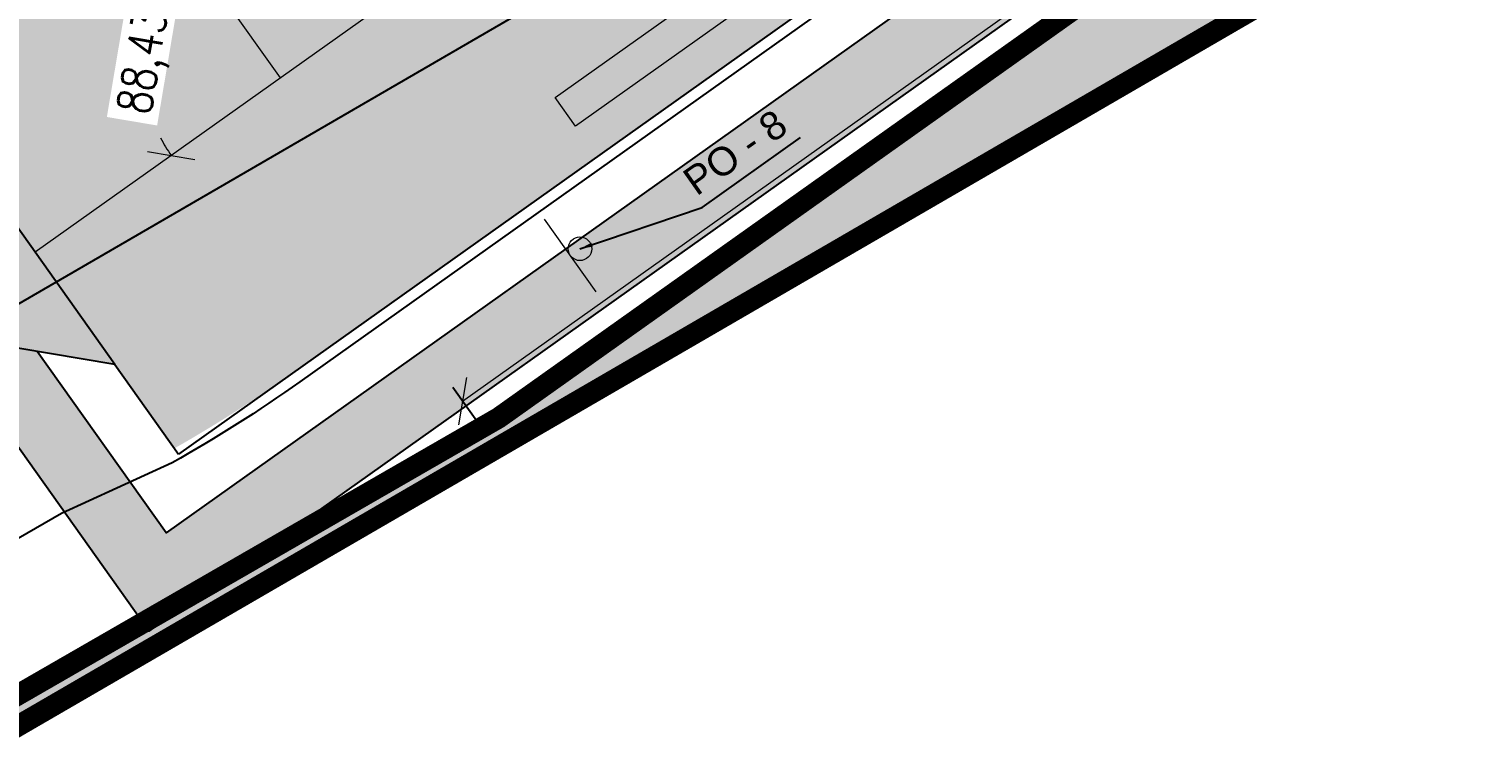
# Model space of a CAD drawing. Header units: metres. Extents: x 12 to 777, y -493 to 333.
# Drawn here: x 518.98 to 539.43, y -343.94 to -333.88 of the extents above; entities that cross this region are included whole.
import ezdxf

# ---------------------------------------------------------------- set-up
doc = ezdxf.new("R2010")
doc.units = ezdxf.units.M
doc.header["$LTSCALE"] = 5
doc.header["$MEASUREMENT"] = 0
for name, pattern in [('DASHED2', [0.375, 0.25, -0.125]), ('HIDDEN', [0.375, 0.25, -0.125]), ('PHANTOM2', [1.25, 0.625, -0.125, 0.125, -0.125, 0.125, -0.125])]:
    doc.linetypes.add(name, pattern=pattern)
doc.layers.get('0').update_dxf_attribs({"color": 30})
for name, color, linetype, lineweight in [('A-ANNO-DIMS', 3, 'Continuous', 18), ('A-ELEV-MBE2', 4, 'Continuous', 25), ('A-ELEV-OVHD', 3, 'HIDDEN', 18), ('G-ANNO-RDME', 3, 'Continuous', 18), ('G-ANNO-SYMB', 3, 'Continuous', 18), ('U-ANNO-PATT', 8, 'Continuous', 18), ('U-CURB', 4, 'Continuous', 25), ('U-PROP-NEW', 1, 'PHANTOM2', 50)]:
    doc.layers.add(name, color=color, linetype=linetype, lineweight=lineweight)
for name, color, linetype in [('U-OTHR', 8, 'Continuous'), ('U-PROP', 1, 'Continuous'), ('U-SDWK', 4, 'Continuous'), ('U-STRT', 4, 'Continuous')]:
    doc.layers.add(name, color=color, linetype=linetype)
doc.styles.add('E-ARIAL', font='arial.ttf')
doc.styles.add('E-ROMANS', font='romans.shx', dxfattribs={"width": 0.8})
doc.styles.get("Standard").update_dxf_attribs({"font": 'arial.ttf'})
doc.dimstyles.new('E-0200_TICK_18', dxfattribs={"dimscale": 0.001, "dimtxt": 360, "dimasz": 360, "dimexe": 180, "dimexo": 120, "dimgap": 180, "dimtad": 0, "dimzin": 0, "dimdsep": 46, "dimtxsty": 'E-ROMANS', "dimblk": 'OBLIQUE', "dimcen": 180, "dimclrd": 256, "dimclre": 256, "dimclrt": 256, "dimadec": 0, "dimazin": 0, "dimtfac": 1, "dimtmove": 1, "dimatfit": 3, "dimldrblk": 'OPEN90', "dimfxl": 1, "dimtfill": 1, "dimtolj": 1, "dimtzin": 0, "dimarcsym": 0})
doc.dimstyles.new('E-0200_TICK_24', dxfattribs={"dimscale": 0.001, "dimtxt": 480, "dimasz": 480, "dimexe": 240, "dimexo": 120, "dimgap": 240, "dimtad": 0, "dimzin": 0, "dimdsep": 46, "dimtxsty": 'E-ROMANS', "dimblk": 'OBLIQUE', "dimcen": 240, "dimclrd": 256, "dimclre": 256, "dimclrt": 256, "dimadec": 0, "dimazin": 0, "dimtfac": 1, "dimtmove": 1, "dimatfit": 3, "dimldrblk": 'OPEN90', "dimfxl": 1, "dimtfill": 1, "dimtolj": 1, "dimtzin": 0, "dimlwd": -1, "dimarcsym": 0})
doc.dimstyles.get("Standard").update_dxf_attribs({"dimtxt": 0.18, "dimasz": 0.18, "dimexe": 0.18, "dimexo": 0.0625, "dimgap": 0.09, "dimtad": 0, "dimtih": 1, "dimtoh": 1, "dimdec": 4, "dimzin": 0, "dimdsep": 46, "dimtxsty": 'Standard', "dimcen": 0.09, "dimclrd": 210, "dimclre": 210, "dimclrt": 210, "dimadec": 0, "dimazin": 0, "dimtfac": 1, "dimtdec": 4, "dimtofl": 0, "dimtmove": 0, "dimatfit": 3, "dimfxl": 1, "dimtolj": 1, "dimtzin": 0, "dimarcsym": 0})
pattern_1 = [(72.91278118751642, (-378.0921099398086, 531.776018439879), (-0.2966370905346691, 0.3895994910252402), [0, -0.3860799999999996, 0, -0.4317999999999995, 0, -0.4127499999999997]), (42.91278118751639, (-378.0921099398086, 531.776018439879), (-0.04901279192536906, 0.8446935261476074), [0, -0.2082799999999997, 0, -0.3479799999999995, 0, -0.1333499999999998]), (2.912781187516296, (-378.3467317877346, 531.5949826120477), (0.643824841842384, 0.4595221086157097), [0, -0.1270000000000001, 0, -0.4572000000000001, 0, -0.5969000000000003]), (352.912781187516, (-378.3467317877346, 531.5949826120477), (0.4931181113267538, 0.6241397820693166), [0, -0.06349999999999996, 0, -0.2997199999999998, 0, -0.3428999999999998])]

# ---------------------------------------------------------------- blocks, each defined once
blk = doc.blocks.new('_Oblique')
at = {"color": 0, "linetype": 'ByBlock', "lineweight": -2}
blk.add_line((-0.5, -0.5), (0.5, 0.5), dxfattribs=at)
blk = doc.blocks.new('*D403')
at = {"layer": 'A-ANNO-DIMS', "lineweight": -2, "transparency": 16777216}
for p, q in [((586.815509077474, -295.8642949031907), (586.3914188657393, -295.2678238361514)), ((525.3863475026282, -339.5348569462651), (524.9648537854023, -338.9420377764104))]:
    blk.add_line(p, q, dxfattribs=at)
at = {"layer": 'A-ANNO-DIMS', "transparency": 16777216}
for p, q in [((586.5304899837204, -295.4634234888696), (558.8837586335499, -315.1202162487618)), ((525.1039249033834, -339.1376374291286), (557.2407215507166, -316.2884136398025))]:
    blk.add_line(p, q, dxfattribs=at)
at = {"layer": 'A-ANNO-DIMS', "transparency": 16777216, "xscale": 0.48, "yscale": 0.48, "zscale": 0.48}
for p, rotation in [((586.5304899837204, -295.4634234888696), 35.41278118758976), ((525.1039249033834, -339.1376374291286), 215.4127811875897)]:
    blk.add_blockref('_Oblique', p, dxfattribs=dict(at, rotation=rotation))
at = {"layer": 'A-ANNO-DIMS', "transparency": 16777216, "insert": (557.9657280376009, -315.5685734285476), "char_height": 0.48, "attachment_point": 5, "rotation": 35.41278118758975, "style": 'E-ROMANS', "bg_fill": 3, "box_fill_scale": 1.25, "bg_fill_color": 256, "bg_fill_true_color": 13158600, "bg_fill_transparency": 0}
blk.add_mtext('\\A1;75.37', dxfattribs=at)
blk = doc.blocks.new('_Open90')
at = {"color": 0, "linetype": 'ByBlock', "lineweight": -2}
for p, q in [((-0.5, 0.5), (0, 0)), ((0, 0), (-1, 0)), ((0, 0), (-0.5, -0.5))]:
    blk.add_line(p, q, dxfattribs=at)
blk = doc.blocks.new('*D405')
at = {"layer": 'A-ANNO-DIMS', "lineweight": -2, "transparency": 16777216}
for p, q in [((597.5214127387201, -298.0613402893811), (594.8288725725799, -293.4241474528101)), ((500.6570545008153, -348.3122252221356), (594.9192563778561, -293.5798098045325)), ((547.7881554393357, -320.9460175133341), (551.4721583607718, -326.784983370178)), ((551.4721583607718, -326.784983370178), (551.783483064217, -326.6042157596256)), ((503.2592108616792, -352.793755706984), (500.5666706955392, -348.1565628704132))]:
    blk.add_line(p, q, dxfattribs=at)
at = {"layer": 'A-ANNO-DIMS', "lineweight": -2, "transparency": 16777216, "xscale": 0.36, "yscale": 0.36, "zscale": 0.36}
for p, rotation in [((594.9192563778561, -293.5798098045325), 30.14116917634906), ((500.6570545008153, -348.3122252221356), 210.1411691763491)]:
    blk.add_blockref('_Oblique', p, dxfattribs=dict(at, rotation=rotation))
at = {"layer": 'A-ANNO-DIMS', "transparency": 16777216, "insert": (552.5380748454244, -326.1660695035724), "char_height": 0.36, "attachment_point": 5, "rotation": 30.14116917634906, "style": 'E-ROMANS', "bg_fill": 3, "box_fill_scale": 1.25, "bg_fill_color": 256, "bg_fill_true_color": 13158600, "bg_fill_transparency": 0}
blk.add_mtext('\\A1;109.00', dxfattribs=at)
blk = doc.blocks.new('POSTE')
at = {"layer": 'G-ANNO-SYMB', "color": 6}
blk.add_line((-0.7576341066948515, 0.2008010832451248), (0.7576341066948657, 0.2008010832451248), dxfattribs=at)
blk.add_circle((0, 0), 0.2008010832451247, dxfattribs=at)
blk = doc.blocks.new('*D582')
at = {"layer": 'A-ANNO-DIMS', "transparency": 16777216}
for start, end in [(125.4130851480625, 134.1998828749826), (206.625295143235, 215.4120928701554)]:
    blk.add_arc((522.5308507685459, -334.5686742929337), 1.891915041568455, start, end, dxfattribs=at)
at = {"layer": 'A-ANNO-DIMS', "transparency": 16777216, "xscale": 0.48, "yscale": 0.48, "zscale": 0.48}
for p, rotation in [((521.4345478387511, -333.0267720876573), 35.41308514806245), ((520.9889295771602, -335.6649505191052), 305.4120928701553)]:
    blk.add_blockref('_Oblique', p, dxfattribs=dict(at, rotation=rotation))
at = {"layer": 'A-ANNO-DIMS', "transparency": 16777216, "insert": (520.6653607558591, -334.2535718697771), "char_height": 0.48, "attachment_point": 5, "rotation": 80.41258900910886, "style": 'E-ROMANS', "bg_fill": 3, "box_fill_scale": 1.25, "bg_fill_color": 256, "bg_fill_true_color": 13158600, "bg_fill_transparency": 0}
blk.add_mtext('\\A1;88,43º', dxfattribs=at)

msp = doc.modelspace()

# ---------------------------------------------------------------- hatches: boundary and pattern name
at = {"layer": 'G-ANNO-RDME'}
h = msp.add_hatch(dxfattribs=at)
h.set_pattern_fill('CROSS', color=8, scale=0.02999999999999058, angle=-2.529813193636081e-11, style=0)
h.set_pattern_definition([(35.41278118751637, (-2.273736754432321e-13, 0), (0.0448695244480071, 0.2656449242425112), [0.09524999999999983, -0.2857499999999995]), (125.4127811875207, (0.06641123105941915, -0.01121738111214654), (-0.2656449242425114, 0.04486952444800714), [0.0952499999999999, -0.2857499999999998])])
h.paths.add_polyline_path([(556.3323132266125, -317.5319187161849), (525.6136210234913, -339.3732474689582), (505.5140312638189, -350.9597459066822), (503.4772046937358, -352.6381213044665), (558.554838134671, -320.657838076625)])
at = {"layer": 'U-ANNO-PATT'}
h = msp.add_hatch(dxfattribs=at)
h.set_pattern_fill('DOTS', color=256, scale=0.09999999999996861, angle=-2.529813193636081e-11, style=0)
h.set_pattern_definition([(35.41278118749173, (-325.9994211973925, -231.7851966346536), (-0.02729923977043469, 0.1753758952448612), [0, -0.1587499999999502])])
h.paths.add_polyline_path([(586.2695824105175, -294.5292781877664), (520.9155589555803, -340.9959103116205), (519.0932569915069, -338.4328933711074), (517.699518945782, -338.1974875388225), (520.6780420338395, -342.3866972762348), (586.7744900316982, -295.394596078533, -0.208211984539564), (596.1763601524043, -293.6746540917057, -0.02961337402877948), (606.0063566444177, -297.7542061418773, 0.05572663894629748), (614.1979056469484, -300.5741422529682, 0.1267839899660276), (625.9592744162757, -299.6935987224482), (633.7024834955229, -296.2589160860953), (633.2970099237347, -295.3448093184903), (625.5956623256096, -298.7609233096121, -0.1260423140395917), (614.3954034898018, -299.5935980942529, -0.05555327945694707), (606.4392458864528, -296.8527458602657, 0.02974137598876806), (596.4557707521343, -292.7131219791161, 0.2080078813848935)])
h = msp.add_hatch(dxfattribs=at)
h.set_pattern_fill('GRASS', color=256, scale=0.04999999999998431, angle=-2.529813193636081e-11, style=0)
h.set_pattern_definition([(125.4127811875207, (-2.273736754432321e-13, 0), (-1.252261328571556, 0.2115168225323969), [0.2381249999999999, -1.557924999999999]), (80.41278118751636, (-2.273736754432321e-13, 0), (-1.252262182131111, 0.2115169667053435), [0.2381249999999998, -1.031874999999999]), (170.4127811875163, (-2.273736754432321e-13, 0), (-0.211516966705343, -1.252262182131108), [0.2381249999999999, -1.031875])])
edge = h.paths.add_edge_path()
edge.add_line((633.5516916779031, -296.0120441713771), (633.7633730275049, -296.4564073465326))
edge.add_line((633.7633730275049, -296.4564073465326), (605.3935095200793, -309.9003669759991))
edge.add_line((605.3935095200793, -309.9003669759991), (597.7394065707608, -297.9057058868461))
edge.add_line((597.7394065707608, -297.9057058868461), (503.4772046937208, -352.6381213044483))
edge.add_line((503.4772046937208, -352.6381213044483), (505.5140312638055, -350.9597459066636))
edge.add_line((505.5140312638055, -350.9597459066636), (525.6136210234768, -339.3732474689405))
edge.add_line((525.6136210234768, -339.3732474689405), (587.0510054297197, -295.6905899633934))
edge.add_arc((593.3961153534698, -305.3671216978406), 11.57133036224591, 76.9515798805158, 123.25371736710471, ccw=False)
edge.add_arc((566.6404201794777, -378.6183045845617), 89.48046495245678, 64.06734252081333, 70.83995492416079, ccw=False)
edge.add_arc((622.6437466719385, -262.5797488624949), 39.36692172332941, 244.6219574045576, 257.3956515200334)
edge.add_arc((618.0085905649671, -283.0652693096088), 18.36370379928116, 257.5614972410871, 292.3617225475165)
edge.add_line((624.9951100110757, -300.0480300762474), (633.5516916779031, -296.0120441713771))
h = msp.add_hatch(dxfattribs=at)
h.set_pattern_fill('AR-SAND', color=256, scale=0.00999999999999686, angle=-2.529813193636081e-11, style=0)
h.set_pattern_definition(pattern_1)
h.paths.add_polyline_path([(535.0831211193724, -321.3496794885523), (517.7973302473058, -333.6395038371434), (521.836950536461, -339.3211172242031, 0.01320512639014095), (522.7136485682361, -338.732038469444), (539.1390321646309, -327.0542053701884)])
h = msp.add_hatch(dxfattribs=at)
h.set_pattern_fill('AR-SAND', color=256, scale=0.00999999999999686, angle=-2.529813193636081e-11, style=0)
h.set_pattern_definition(pattern_1)
edge = h.paths.add_edge_path()
edge.add_line((503.1389623381444, -348.3543129900819), (517.4765208584662, -338.1598226056572))
edge.add_line((517.4765208584662, -338.1598226056572), (520.1943100476303, -338.6188639786125))
edge.add_line((520.1943100476303, -338.6188639786125), (521.0362600284836, -339.8031034965383))
edge.add_arc((511.1247808723937, -322.4317886085049), 20.00000000002029, 299.7076048869767, 302.3851866590195)
edge.add_line((521.8369505364611, -339.3211172242032), (517.7973302473058, -333.6395038371434))
edge.add_line((517.7973302473058, -333.6395038371434), (494.6001060250537, -350.1322297515285))
edge.add_line((494.6001060250537, -350.1322297515285), (496.6267912609301, -352.9827060694196))
edge.add_line((496.6267912609301, -352.9827060694196), (502.9158959510421, -348.5106546494139))
edge.add_arc((514.5060260375095, -364.8100069242396), 20.00000000000241, 124.63546799021441, 125.41584026471281, ccw=False)

# ---------------------------------------------------------------- linework, layer by layer
at = {"layer": 'A-ELEV-OVHD', "color": 4, "ltscale": 100, "flags": 128}
msp.add_lwpolyline([(585.2864620294852, -289.9506451299749), (585.2864620294852, -289.9506451299749), (585.2864620294852, -289.9506451299749), (519.0661106411395, -337.0320376948756, -0.01126646730449386), (519.0661106411395, -337.0320376948756, -0.01126646730449386)], format="xyb", dxfattribs=at)
at = {"layer": 'A-ELEV-OVHD', "color": 4, "ltscale": 100}
msp.add_lwpolyline([(522.5308523914262, -334.568676575444), (508.0411901426894, -314.1895992530663), (510.4843815449278, -312.4524694265865), (512.4378704661681, -315.1999597200529), (511.6444067456207, -316.6706018942073)], dxfattribs=at)
at = {"layer": 'G-ANNO-RDME', "linetype": 'DASHED2', "const_width": 0.07499999999997646}
msp.add_lwpolyline([(633.5516916779177, -296.0120441713948), (633.7633730275193, -296.4564073465503), (633.7633730275193, -296.4564073465503), (605.3935095200943, -309.9003669760177), (597.7394065707765, -297.9057058868643), (503.4772046937364, -352.6381213044674), (505.5140312638196, -350.9597459066817), (525.6136210234911, -339.3732474689591), (587.051005429734, -295.6905899634116, -0.2048255611842108), (596.0086255789081, -294.0945675651747, -0.02955970135775253), (605.7715203001765, -298.1477471647822, 0.05579354069279138), (614.0532029791368, -300.9979357670586, 0.1530225090856329), (624.9951100110911, -300.0480300762656), (633.5516916779177, -296.0120441713948)], format="xyb", close=True, dxfattribs=at)
at = {"layer": 'U-CURB'}
for points in [[(585.8690357382707, -294.0281826234918), (585.8690357382707, -294.0281826234918, 0.2374540634458772), (585.8690357382707, -294.0281826234918), (522.8068058596264, -338.8630682789039, -0.02649741201726687), (521.0033995517472, -340.0064735956435), (519.4400120515086, -340.7232159084165)], [(525.6136210234768, -339.3732474689405), (505.5140312638041, -350.959745906664, 0.0306879359329566), (505.5140312638034, -350.959745906664), (465.039541566874, -379.7383909303098, -0.02975375023902548), (464.6361904960988, -379.9904764999678), (451.2977974513044, -387.2615165275174)]]:
    msp.add_lwpolyline(points, format="xyb", dxfattribs=at)
msp.add_lwpolyline([(519.4400120515081, -340.723215908416), (503.6241309676655, -349.8509412472727), (503.6241309676655, -349.8509412472727), (452.1840228468727, -386.4246162666635), (431.1677149073093, -335.2984038864073)], dxfattribs=at)
at = {"layer": 'U-PROP', "ltscale": 8, "flags": 128}
msp.add_lwpolyline([(597.7394065707608, -297.9057058868461), (503.4772046937208, -352.6381213044483), (493.1052909449331, -359.7388337573989), (493.1052909449331, -359.7388337573989), (493.1052909449331, -359.7388337573989), (486.7764716002573, -364.1274537058803), (475.9931978315346, -372.5919869529307), (468.3825596030047, -377.908301518029), (451.2977974513044, -387.2615165275174), (444.4547492728318, -370.9275816203117), (438.3009048635815, -356.1935401419892), (433.5406139158638, -344.9861947418626), (428.2202246857214, -331.8923549603242), (416.4751635597356, -302.7775302132632), (447.7538972476093, -279.6919013845895)], dxfattribs=at)
at = {"layer": 'U-PROP-NEW', "ltscale": 1.2, "const_width": 0.2999999999999999}
msp.add_lwpolyline([(633.5516916779031, -296.0120441713771), (633.7633730275049, -296.4564073465326), (633.7633730275049, -296.4564073465326), (605.3935095200793, -309.9003669759991), (597.7394065707608, -297.9057058868461), (503.4772046937208, -352.6381213044483), (505.5140312638055, -350.9597459066636), (525.6136210234768, -339.3732474689405), (587.0510054297197, -295.6905899633934, -0.2048255611842108), (596.0086255788949, -294.0945675651569, -0.02955970135775253), (605.7715203001615, -298.1477471647645, 0.05579354069279138), (614.0532029791223, -300.99793576704, 0.1530225090856329), (624.9951100110757, -300.0480300762474), (633.5516916779031, -296.0120441713771)], format="xyb", close=True, dxfattribs=at)
at = {"layer": 'U-STRT'}
msp.add_lwpolyline([(520.1943100476303, -338.6188639786125, 3.608247593483194e-06), (520.1943100476303, -338.6188639786125), (517.4765208584662, -338.1598226056572), (517.4765208584662, -338.1598226056572), (452.8538325464263, -384.1087457559274), (418.7066637767989, -301.0391881666083), (418.7066637767989, -301.0391881666083), (526.4938227454904, -224.3705187082219, -0.01803834477494027), (528.1207056255337, -223.2999871767856), (581.062523142738, -196.2559143955914)], format="xyb", dxfattribs=at)
msp.add_lwpolyline([(585.7758752946897, -293.8971550551796), (585.7758752946897, -293.8971550551796), (585.7758752946897, -293.8971550551796), (521.093636639379, -339.8838062123434)], dxfattribs=at)

# ---------------------------------------------------------------- next in the draw order: dimensions: what is measured, and where the dimension line sits
at = {"layer": 'A-ANNO-DIMS', "color": 3}
dim = msp.add_linear_dim(base=(586.5304899837204, -295.4634234888696), p1=(525.4558830616186, -339.6326567726242), p2=(586.8850446364645, -295.9620947295498), angle=35.41278118758976, dimstyle='E-0200_TICK_24', dxfattribs=at)
dim.commit()
dim.dimension.update_dxf_attribs({"geometry": '*D403', "text_midpoint": (557.9657280376009, -315.5685734285476), "dimtype": 160})

# ---------------------------------------------------------------- next in the draw order: dimensions: what is measured, and where the dimension line sits
dim = msp.add_linear_dim(base=(594.9192563778561, -293.5798098045325), p1=(503.3194667318633, -352.8975306081325), p2=(597.581668608904, -298.1651151905294), angle=30.1411691763491, dimstyle='E-0200_TICK_18', dxfattribs=at)
dim.commit()
dim.dimension.update_dxf_attribs({"geometry": '*D405', "text_midpoint": (551.9391454159395, -326.5138319543494), "dimtype": 161})

# ---------------------------------------------------------------- next in the draw order: hatches: boundary and pattern name
at = {"layer": 'G-ANNO-SYMB'}
for points in [[(525.8829430207111, -334.1042440040596), (529.1424387470215, -331.7856910911064), (529.4322578611409, -332.1931280568951), (526.1727621348302, -334.5116809698479)], [(526.4094920599996, -334.8444834584475), (529.66898778631, -332.5259305454942), (529.9588069004292, -332.933367511283), (526.6993111741187, -335.2519204242358)]]:
    msp.add_hatch(color=256, dxfattribs=at).paths.add_polyline_path(points)

# ---------------------------------------------------------------- next in the draw order: linework, layer by layer
at = {"layer": 'A-ELEV-MBE2'}
msp.add_line((520.1943100476303, -338.6188639786125), (517.0379484069824, -334.1794026710252), dxfattribs=at)
at = {"layer": 'G-ANNO-SYMB'}
msp.add_lwpolyline([(526.4094920599996, -334.8444834584475), (529.66898778631, -332.5259305454942), (529.9588069004292, -332.933367511283), (526.6993111741187, -335.2519204242358)], close=True, dxfattribs=at)
at = {"layer": 'U-SDWK', "color": 3}
for points in [[(586.2695824105175, -294.5292781877667), (520.9155589555803, -340.9959103116207), (519.0932569915069, -338.4328933711074)], [(517.699518945782, -338.1974875388228), (520.6780420338396, -342.3866972762351), (586.818336612386, -295.3634228004031)]]:
    msp.add_lwpolyline(points, dxfattribs=at)
at = {"layer": 'U-STRT'}
msp.add_line((520.1943100476303, -338.6188639786125), (521.0936366393789, -339.8838062123434), dxfattribs=at)

# ---------------------------------------------------------------- next in the draw order: block references
at = {"layer": 'U-OTHR', "xscale": 0.8310599999182333, "yscale": 0.8310599999182333, "zscale": 0.8310599999182333, "rotation": 125.4251015630043}
msp.add_blockref('POSTE', (526.7617446346371, -336.9829469059887), dxfattribs=at)

# ---------------------------------------------------------------- next in the draw order: texts
at = {"layer": 'G-ANNO-SYMB', "insert": (529.4975989673853, -334.9907051220571), "char_height": 0.3999999999999841, "attachment_point": 3, "rotation": 35.161607122490224, "style": 'E-ARIAL'}
msp.add_mtext('PO - 8', dxfattribs=at)

# ---------------------------------------------------------------- next in the draw order: leaders
at = {"layer": 'G-ANNO-SYMB'}
msp.add_leader([(526.7617446346371, -336.9829469059887), (528.4866524856536, -336.4005675076728), (529.8767063452635, -335.4117908084595)], dimstyle='Standard', dxfattribs=at)

# ---------------------------------------------------------------- next in the draw order: dimensions: what is measured, and where the dimension line sits
at = {"layer": 'A-ANNO-DIMS'}
dim = msp.add_angular_dim_2l(base=(520.8104780227251, -333.7814893464626), line1=((585.2864620294852, -289.9506451299749), (519.0661106411395, -337.0320376948756)), line2=((522.5308523914262, -334.568676575444), (508.0411901426894, -314.1895992530663)), text='88,43º', dimstyle='E-0200_TICK_24', dxfattribs=at)
dim.commit()
dim.dimension.update_dxf_attribs({"geometry": '*D582', "text_midpoint": (520.6653607558591, -334.253571869777)})

doc.saveas('drawing.dxf')
